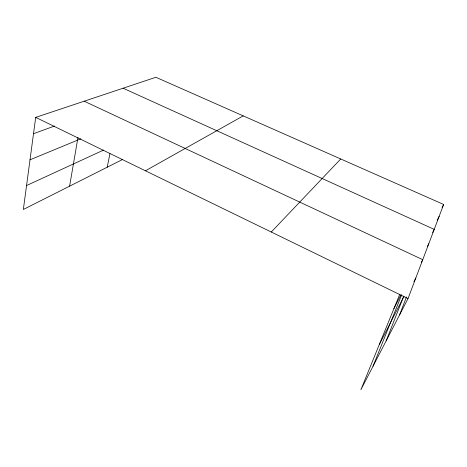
<?xml version="1.0" encoding="UTF-8"?>
<svg xmlns="http://www.w3.org/2000/svg" width="467" height="467" viewBox="0 0 467 467"><rect width="100%" height="100%" fill="white"/><g stroke="black" fill="none" stroke-linecap="round" stroke-linejoin="round"><path stroke-width="0.7" d="M399.682 294.461L360.892 389.723L408.024 298.582L443.65 204.464L155.896 77.277L35.702 117.38L23.35 209.467L122.564 159.486M69.601 186.17L77.983 137.362M107.206 167.221L109.938 153.643M399.577 314.91L406.477 296.983M386.151 340.875L403.739 296.177M373.01 366.28L401.748 294.619M442.074 207.576L443.65 204.464M437.194 220.202L439.155 216.338M393.868 308.74L400.768 295.162M432.6 232.56L434.222 229.373L123.101 88.216M427.492 246.272L428.782 243.745M379.292 344.535L403.99 296.306M421.467 262.18L422.752 259.67L84.188 101.199M413.885 281.741L415.823 277.976M271.274 232.029L340.729 158.973M145.441 170.788L243.219 115.874M26.561 185.539L103.586 150.082M30.011 159.802L80.826 138.816M33.513 133.69L54.674 125.985M35.702 117.38L408.024 298.582"/></g></svg>
